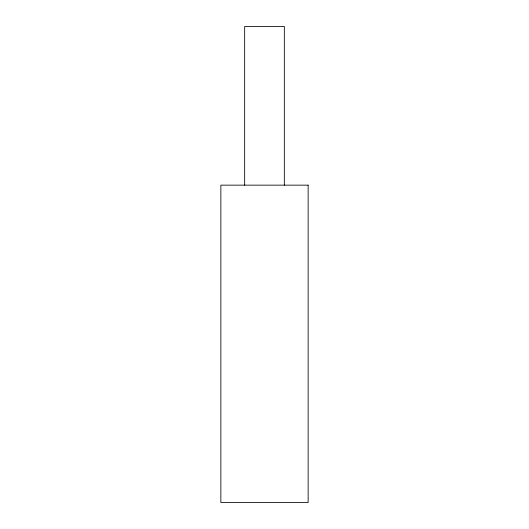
<?xml version="1.0" encoding="UTF-8"?>
<svg xmlns="http://www.w3.org/2000/svg" width="529" height="529" viewBox="0 0 529 529"><rect width="100%" height="100%" fill="white"/><g stroke="black" fill="none" stroke-linecap="round" stroke-linejoin="round"><path stroke-width="0.79" d="M284.337 185.15L284.337 26.45L244.662 26.45L244.662 185.15M308.142 185.15L220.857 185.15L220.857 502.55L308.142 502.55L308.142 185.15"/></g></svg>
